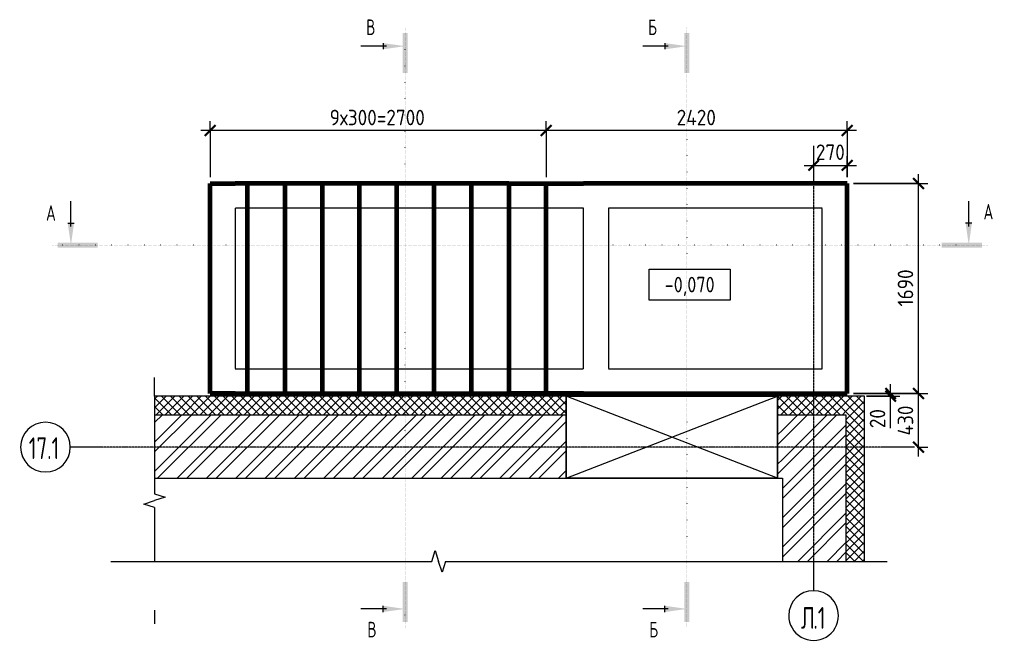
# Model space of a CAD drawing. Header units: millimetres. Extents: x -35908 to 28329, y -4005 to 79343.
# Drawn here: x -15056 to -7234, y 74342 to 79343 of the extents above; entities that cross this region are included whole.
import ezdxf

# ---------------------------------------------------------------- set-up
doc = ezdxf.new("R2010")
doc.units = ezdxf.units.MM
for name, pattern in [('01 Штриховая _4 мм_', [6, 3.5, -2.5]), ('02 Штрихпунктирная _20 мм_', [25, 20, -2.5, 0, -2.5]), ('04 Пунктир 10мм', [10, 0, -10])]:
    doc.linetypes.add(name, pattern=pattern)
for name, color, linetype, lineweight in [('AA_Dim', 7, 'Continuous', 9), ('AA_Dim-50', 7, 'Continuous', 9), ('AA_Oformlenie', 7, 'Continuous', 9), ('AA_Razrez', 7, 'Continuous', 9), ('AA_Vinoska', 7, 'Continuous', 9), ('AA_Visotnaya otmetka', 7, 'Continuous', 9), ('AF_Stena', 7, 'Continuous', 9), ('Оси', 7, 'Continuous', 9)]:
    doc.layers.add(name, color=color, linetype=linetype, lineweight=lineweight)
for name, color, linetype, lineweight, true_color in [('AF_Okno', 7, 'Continuous', 20, 0xff9d3c), ('AF_Perekritie', 7, 'Continuous', 60, 0x006a35), ('AF_Perekritie_Опалубка', 7, 'Continuous', 60, 0x006a35), ('AF_Stena_Опалубка', 7, 'Continuous', 20, 0x0063c6), ('KR_Fundament', 7, 'Continuous', 20, 0x804000)]:
    doc.layers.add(name, color=color, linetype=linetype, lineweight=lineweight, true_color=true_color)
doc.styles.add('ISOCPEUR', font='isocpeur.TTF', dxfattribs={"width": 0.7, "height": 125})
doc.styles.add('ISOCPEUR_1', font='isocpeur.TTF', dxfattribs={"width": 0.9, "height": 125})
doc.styles.add('ISOCPEUR_2', font='isocpeur.TTF', dxfattribs={"width": 0.85, "height": 125})
doc.styles.add('ISOCPEUR_3', font='isocpeur.TTF', dxfattribs={"width": 0.7, "height": 175})
doc.dimstyles.new('00_Точн_3_знака__прозр_', dxfattribs={"dimscale": 304.8, "dimtxt": 125.344371, "dimasz": 0.278871, "dimexe": 0.246063, "dimexo": 0.164042, "dimgap": 0.016404, "dimtad": 1, "dimdec": 3, "dimrnd": 0.001, "dimdsep": 46, "dimtxsty": 'ISOCPEUR_1', "dimblk1": 'OBLIQUE', "dimblk2": 'OBLIQUE', "dimsah": 1, "dimcen": 0.09, "dimdle": 0.246063, "dimazin": 0, "dimtfac": 1, "dimtdec": 4, "dimtix": 1, "dimtmove": 0, "dimatfit": 3, "dimfxl": 1, "dimtvp": 1, "dimtolj": 1, "dimtzin": 0, "dimlwd": 18, "dimlwe": 18, "dimarcsym": 2})
doc.dimstyles.new('00_Точн_3_знака__прозр__1', dxfattribs={"dimscale": 304.8, "dimtxt": 125.344371, "dimasz": 0.278871, "dimexe": 0.246063, "dimexo": 0.164042, "dimgap": 0.016404, "dimtad": 1, "dimdec": 3, "dimrnd": 0.001, "dimdsep": 46, "dimtxsty": 'ISOCPEUR_1', "dimblk1": 'OBLIQUE', "dimblk2": 'OBLIQUE', "dimsah": 1, "dimcen": 0.09, "dimdle": 0.246063, "dimazin": 0, "dimtfac": 1, "dimtdec": 4, "dimtix": 1, "dimtmove": 1, "dimatfit": 3, "dimfxl": 1, "dimtvp": 1, "dimtolj": 1, "dimtzin": 0, "dimlwd": 18, "dimlwe": 18, "dimarcsym": 2})
pattern_1 = [(45, (-44654.385, 0), (-35.35534, 35.35534), []), (135, (-44654.385, 0), (-35.35534, -35.35534), [])]
pattern_2 = [(45, (-44654.38, 0), (-117.8662, 117.8662), []), (45, (-44575.8, 0), (-117.8662, 117.8662), [])]

# ---------------------------------------------------------------- blocks, each defined once
blk = doc.blocks.new('231_Отверстие прямоугольное _Окно_Стена_ - Проем сущ_-3854812-План на отм_ 0_000 Опл')
at = {"layer": 'AA_Oformlenie', "lineweight": 20}
for p, q in [((975, 330), (-725, 330)), ((-725, 330), (-725, -330)), ((-725, -330), (-725, 330)), ((-725, 330), (975, 330)), ((975, -330), (-725, 330)), ((-725, -330), (975, 330)), ((975, -330), (975, 330)), ((975, -330), (975, 330)), ((-725, -330), (975, -330)), ((975, -330), (-725, -330))]:
    blk.add_line(p, q, dxfattribs=at)
at = {"layer": 'AF_Okno', "color": 7}
for p, q in [((-385, 330), (975, 330)), ((635, -330), (-725, -330))]:
    blk.add_line(p, q, dxfattribs=at)
blk = doc.blocks.new('Ktcnybwf - Лестница-3686718-План на отм_ 0_000 Опл')
at = {"layer": 'AF_Perekritie'}
for p, q in [((-35480.1, 78025), (-35280.1, 78025)), ((-35480.1, 76335), (-35480.1, 78025)), ((-33080.1, 78025), (-35280.1, 78025)), ((-35180.1, 76335), (-35180.1, 78025)), ((-34880.1, 78025), (-34880.1, 76335)), ((-34580.1, 78025), (-34580.1, 76335)), ((-34280.1, 76335), (-34280.1, 78025)), ((-33980.1, 76335), (-33980.1, 78025)), ((-33680.1, 76335), (-33680.1, 78025)), ((-33380.1, 76335), (-33380.1, 78025)), ((-33080.1, 78025), (-32780.1, 78025)), ((-33080.1, 78025), (-33080.1, 76335)), ((-32780.1, 78025), (-32480.1, 78025)), ((-32780.1, 76335), (-32780.1, 78025)), ((-35280.1, 76335), (-35480.1, 76335)), ((-35280.1, 76335), (-33080.1, 76335)), ((-32780.1, 76335), (-33080.1, 76335)), ((-32480.1, 76335), (-32780.1, 76335))]:
    blk.add_line(p, q, dxfattribs=at)
blk = doc.blocks.new('011_ЛинияОбрыва _ЭлУзла_Линия_ - Тип 1-3854818-План на отм_ 0_000 Опл')
at = {"layer": 'AA_Oformlenie'}
for p, q in [((0, 0), (785, 0)), ((896.3, 0), (1328.5, 0))]:
    blk.add_line(p, q, dxfattribs=at)
blk = doc.blocks.new('011_ЛинияОбрыва _ЭлУзла_Линия_ - Тип 1-3854820-План на отм_ 0_000 Опл')
at = {"layer": 'AA_Oformlenie'}
for p, q in [((821, 0), (3400, 0)), ((3511.3, 0), (6910, 0))]:
    blk.add_line(p, q, dxfattribs=at)
blk = doc.blocks.new('Разрез - Номер узла_ сзади-394133-План на отм_ 0_000 Опл')
at = {"layer": 'AA_Razrez'}
for points in [[(7.33, 0.4), (7.33, -0.39), (0.87, -0.39), (0.87, 0.4)], [(3.5, -3.53), (2.5, -3.53), (3, 0)]]:
    blk.add_hatch(color=256, dxfattribs=at).paths.add_polyline_path(points)
for p, q in [((3, -3), (3, -7.1)), ((2.5, -3.53), (3.5, -3.53))]:
    blk.add_line(p, q, dxfattribs=at)
blk = doc.blocks.new('Разрез - Номер узла_ спереди-394134-План на отм_ 0_000 Опл')
at = {"layer": 'AA_Razrez'}
for points in [[(7.33, 0.4), (7.33, -0.39), (0.87, -0.39), (0.87, 0.4)], [(3.5, -3.53), (2.5, -3.53), (3, 0)]]:
    blk.add_hatch(color=256, dxfattribs=at).paths.add_polyline_path(points)
for p, q in [((3, -3), (3, -7.1)), ((2.5, -3.53), (3.5, -3.53))]:
    blk.add_line(p, q, dxfattribs=at)
blk = doc.blocks.new('DIMBLOCK20-План на отм_ 0_000 Опл')
at = {"layer": 'AA_Dim-50', "color": 30, "lineweight": 30, "true_color": 0xff8000, "transparency": 16777216}
for p, q in [((-7828.8, 76335), (-7871.3, 76377.5)), ((-7828.8, 76335), (-7786.3, 76292.5)), ((-7828.8, 75905), (-7871.3, 75947.5)), ((-7828.8, 75905), (-7786.3, 75862.5))]:
    blk.add_line(p, q, dxfattribs=at)
at = {"layer": 'AA_Dim-50', "color": 30, "lineweight": 18, "true_color": 0xff8000, "transparency": 16777216}
for p, q in [((-8352.3, 76335), (-7753.8, 76335)), ((-7828.8, 76335), (-8352.3, 76335)), ((-7828.8, 75830), (-7828.8, 76335)), ((-7838.9, 75905), (-7753.8, 75905)), ((-7828.8, 75905), (-7838.9, 75905))]:
    blk.add_line(p, q, dxfattribs=at)
at = {"layer": 'AA_Dim-50', "color": 0, "lineweight": 18, "transparency": 16777216, "insert": (-7996.6, 75998.2), "char_height": 125, "width": 292.313, "attachment_point": 1, "rotation": 90, "line_spacing_factor": 1.135194, "style": 'ISOCPEUR_1'}
blk.add_mtext('430', dxfattribs=at)
blk = doc.blocks.new('_Oblique')
at = {"color": 0, "linetype": 'ByBlock', "lineweight": -2}
blk.add_line((-0.5, -0.5), (0.5, 0.5), dxfattribs=at)
blk = doc.blocks.new('DIMBLOCK21-План на отм_ 0_000 Опл')
at = {"layer": 'AA_Dim-50', "color": 30, "lineweight": 30, "true_color": 0xff8000, "transparency": 16777216}
for p, q in [((-7828.8, 78025), (-7871.3, 78067.5)), ((-7828.8, 78025), (-7786.3, 77982.5)), ((-7828.8, 76335), (-7871.3, 76377.5)), ((-7828.8, 76335), (-7786.3, 76292.5))]:
    blk.add_line(p, q, dxfattribs=at)
at = {"layer": 'AA_Dim-50', "color": 30, "lineweight": 18, "true_color": 0xff8000, "transparency": 16777216}
for p, q in [((-7828.8, 76335), (-7828.8, 78100)), ((-8352.3, 78025), (-7753.8, 78025)), ((-7828.8, 78025), (-8352.3, 78025)), ((-8352.3, 76335), (-7753.8, 76335)), ((-7828.8, 76335), (-8352.3, 76335))]:
    blk.add_line(p, q, dxfattribs=at)
at = {"layer": 'AA_Dim-50', "color": 0, "lineweight": 18, "transparency": 16777216, "insert": (-7996.6, 77035.7), "char_height": 125, "width": 346.234, "attachment_point": 1, "rotation": 90, "line_spacing_factor": 1.135194, "style": 'ISOCPEUR_1'}
blk.add_mtext('1690', dxfattribs=at)
blk = doc.blocks.new('DIMBLOCK22-План на отм_ 0_000 Опл')
at = {"layer": 'AA_Dim-50', "color": 30, "lineweight": 18, "true_color": 0xff8000, "transparency": 16777216}
for p, q in [((-10822.3, 78449.3), (-10822.3, 78524.3)), ((-8402.3, 78449.3), (-8402.3, 78524.3)), ((-8327.3, 78449.3), (-10822.3, 78449.3)), ((-10822.3, 78449.3), (-10822.3, 78075)), ((-8402.3, 78449.3), (-8402.3, 78075))]:
    blk.add_line(p, q, dxfattribs=at)
at = {"layer": 'AA_Dim-50', "color": 30, "lineweight": 30, "true_color": 0xff8000, "transparency": 16777216}
for p, q in [((-10822.3, 78449.3), (-10779.8, 78491.8)), ((-8402.3, 78449.3), (-8359.8, 78491.8)), ((-10822.3, 78449.3), (-10864.8, 78406.8)), ((-8402.3, 78449.3), (-8444.8, 78406.8))]:
    blk.add_line(p, q, dxfattribs=at)
at = {"layer": 'AA_Dim-50', "color": 0, "lineweight": 18, "transparency": 16777216, "insert": (-9773.1, 78617.1), "char_height": 125, "width": 385.966, "attachment_point": 1, "line_spacing_factor": 1.135194, "style": 'ISOCPEUR_1'}
blk.add_mtext('2420', dxfattribs=at)
blk = doc.blocks.new('_None')
blk = doc.blocks.new('DIMBLOCK23-План на отм_ 0_000 Опл')
at = {"layer": 'AA_Dim-50', "color": 30, "lineweight": 18, "true_color": 0xff8000, "transparency": 16777216}
for p, q in [((-13522.3, 78449.3), (-13522.3, 78524.3)), ((-10822.3, 78449.3), (-10822.3, 78524.3)), ((-10822.3, 78449.3), (-13597.3, 78449.3)), ((-13522.3, 78449.3), (-13522.3, 78075)), ((-10822.3, 78449.3), (-10822.3, 78075))]:
    blk.add_line(p, q, dxfattribs=at)
at = {"layer": 'AA_Dim-50', "color": 30, "lineweight": 30, "true_color": 0xff8000, "transparency": 16777216}
for p, q in [((-13522.3, 78449.3), (-13479.8, 78491.8)), ((-10822.3, 78449.3), (-10779.8, 78491.8)), ((-13522.3, 78449.3), (-13564.8, 78406.8)), ((-10822.3, 78449.3), (-10864.8, 78406.8))]:
    blk.add_line(p, q, dxfattribs=at)
at = {"layer": 'AA_Dim-50', "color": 0, "lineweight": 18, "transparency": 16777216, "insert": (-12562.6, 78617.1), "char_height": 125, "width": 936.535, "attachment_point": 1, "line_spacing_factor": 1.135194, "style": 'ISOCPEUR_1'}
blk.add_mtext('9х300=2700', dxfattribs=at)
blk = doc.blocks.new('DIMBLOCK24-План на отм_ 0_000 Опл')
at = {"layer": 'AA_Dim-50', "color": 30, "lineweight": 30, "true_color": 0xff8000, "transparency": 16777216}
for p, q in [((-8053.2, 76335), (-8095.7, 76377.5)), ((-8053.2, 76315), (-8095.7, 76357.5)), ((-8053.2, 76335), (-8010.7, 76292.5)), ((-8053.2, 76315), (-8010.7, 76272.5))]:
    blk.add_line(p, q, dxfattribs=at)
at = {"layer": 'AA_Dim-50', "color": 30, "lineweight": 18, "true_color": 0xff8000, "transparency": 16777216}
for p, q in [((-8053.2, 76240), (-8053.2, 76410)), ((-8352.3, 76335), (-7978.2, 76335)), ((-8053.2, 76335), (-8352.3, 76335)), ((-8247.3, 76315), (-7978.2, 76315)), ((-8053.2, 76315), (-8247.3, 76315)), ((-8053.2, 76263.1), (-8053.2, 76325)), ((-8053.2, 76057), (-8053.2, 76263.1))]:
    blk.add_line(p, q, dxfattribs=at)
at = {"layer": 'AA_Dim-50', "color": 0, "lineweight": 18, "transparency": 16777216, "insert": (-8221, 76057), "char_height": 125, "width": 187.307, "attachment_point": 1, "rotation": 90, "line_spacing_factor": 1.135194, "style": 'ISOCPEUR_1'}
blk.add_mtext('20', dxfattribs=at)
blk = doc.blocks.new('Высотные отметки - Рамка вверх-400294-План на отм_ 0_000 Опл')
at = {"layer": 'AA_Vinoska'}
for p, q in [((-13, 0), (-13, 5)), ((-13, 5), (0, 5)), ((0, 5), (0, 0)), ((0, 0), (-13, 0))]:
    blk.add_line(p, q, dxfattribs=at)
blk = doc.blocks.new('Ось сетки - d_4мм-2765513-План на отм_ 0_000 Опл')
at = {"layer": 'Оси', "color": 12, "true_color": 0xc80000}
for start, end in [(360, 180), (360, 180), (180, 360), (180, 360)]:
    blk.add_arc((0, 0), 4, start, end, dxfattribs=at)
blk = doc.blocks.new('DIMBLOCK25-План на отм_ 0_000 Опл')
at = {"layer": 'AA_Dim-50', "color": 30, "lineweight": 18, "true_color": 0xff8000, "transparency": 16777216}
for p, q in [((-8402.3, 78075), (-8402.3, 78245.1)), ((-8747.3, 78170.1), (-8327.3, 78170.1)), ((-8672.3, 78180.2), (-8672.3, 78095.1)), ((-8672.3, 78170.1), (-8672.3, 78180.2)), ((-8402.3, 78170.1), (-8402.3, 78075))]:
    blk.add_line(p, q, dxfattribs=at)
at = {"layer": 'AA_Dim-50', "color": 30, "lineweight": 30, "true_color": 0xff8000, "transparency": 16777216}
for p, q in [((-8672.3, 78170.1), (-8714.8, 78127.6)), ((-8672.3, 78170.1), (-8629.8, 78212.6)), ((-8402.3, 78170.1), (-8444.8, 78127.6)), ((-8402.3, 78170.1), (-8359.8, 78212.6))]:
    blk.add_line(p, q, dxfattribs=at)
at = {"layer": 'AA_Dim-50', "color": 0, "lineweight": 18, "transparency": 16777216, "insert": (-8654.4, 78338), "char_height": 125, "width": 280.961, "attachment_point": 1, "line_spacing_factor": 1.135194, "style": 'ISOCPEUR_1'}
blk.add_mtext('270', dxfattribs=at)

msp = doc.modelspace()

# ---------------------------------------------------------------- hatches: boundary and pattern name
at = {"layer": 'AF_Stena'}
h = msp.add_hatch(dxfattribs=at)
h.set_pattern_fill('FP_4', color=256, style=0, pattern_type=2)
h.set_pattern_definition(pattern_1)
h.paths.add_polyline_path([(-8922.3291, 76165), (-8412.3291, 76165), (-8412.3291, 76315), (-8962.3291, 76315), (-8962.3291, 76165)])
h.paths.add_polyline_path([(-10662.3291, 76165), (-10662.3291, 76315), (-13970.7078, 76315), (-13970.7078, 76165), (-11033.7117, 76165)])
h = msp.add_hatch(dxfattribs=at)
h.set_pattern_fill('FP_4', color=256, style=0, pattern_type=2)
h.set_pattern_definition(pattern_1)
h.paths.add_polyline_path([(-8298.2833, 74986.5267), (-8262.3291, 74986.5267), (-8262.3291, 76315), (-8412.3291, 76315), (-8412.3291, 74986.5267)])
h = msp.add_hatch(dxfattribs=at)
h.set_pattern_fill('FP_5', color=256, style=0, pattern_type=2)
h.set_pattern_definition(pattern_2)
h.paths.add_polyline_path([(-13970.7078, 75655), (-10662.3291, 75655), (-10662.3291, 76165), (-13970.7078, 76165), (-13970.7078, 75826.1901)])
h.paths.add_polyline_path([(-8922.3291, 75655), (-8922.3291, 76165), (-8962.3291, 76165), (-8962.3291, 75655)])
h = msp.add_hatch(dxfattribs=at)
h.set_pattern_fill('FP_5', color=256, style=0, pattern_type=2)
h.set_pattern_definition(pattern_2)
h.paths.add_polyline_path([(-8594.5201, 74986.5267), (-8412.3291, 74986.5267), (-8412.3291, 76165), (-8922.3291, 76165), (-8922.3291, 74986.5267)])

# ---------------------------------------------------------------- linework, layer by layer
at = {"layer": 'AA_Razrez', "color": 7, "linetype": '04 Пунктир 10мм', "true_color": 0xffffff}
for p, q in [((-11956.8075, 74453.9976), (-11956.8075, 79278.1261)), ((-9690.8416, 79278.1261), (-9690.8416, 74453.9976)), ((-7275.1907, 77527.6754), (-14792.7143, 77527.6754))]:
    msp.add_line(p, q, dxfattribs=at)
at = {"layer": 'AA_Vinoska'}
for p, q in [((-13970.7078, 76315), (-13970.7078, 76465)), ((-13970.7078, 75530), (-13884.1052, 75502.5)), ((-13884.1052, 75502.5), (-13970.7078, 75475)), ((-14057.3579, 75446.8457), (-13970.7078, 75475)), ((-13970.7078, 75418.6913), (-14057.3579, 75446.8457)), ((-11742.3291, 74986.5267), (-11714.8291, 75073.1293)), ((-11714.8291, 75073.1293), (-11687.3291, 74986.5267)), ((-11659.1748, 74899.8766), (-11687.3291, 74986.5267)), ((-11631.0205, 74986.5267), (-11659.1748, 74899.8766)), ((-8232.3291, 74986.5267), (-8082.3291, 74986.5267)), ((-13970.7078, 74594.6639), (-13970.7078, 74485))]:
    msp.add_line(p, q, dxfattribs=at)
at = {"layer": 'AF_Perekritie_Опалубка'}
for p, q in [((-8402.3291, 78025), (-10522.3291, 78025)), ((-8402.3291, 76335), (-8402.3291, 78025)), ((-10522.3291, 76335), (-8402.3291, 76335))]:
    msp.add_line(p, q, dxfattribs=at)
at = {"layer": 'AF_Stena', "linetype": '01 Штриховая _4 мм_', "lineweight": 20}
for p, q in [((-13322.3291, 78024.5), (-13522.3291, 78024.5)), ((-13322.3291, 78024.5), (-13322.3291, 78025)), ((-13315.1156, 77825), (-13322.3291, 77825)), ((-13322.3291, 77825), (-13322.3291, 76535)), ((-10575.1156, 77825), (-13315.1156, 77825)), ((-10522.3291, 77825), (-10575.1156, 77825)), ((-8602.3291, 77825), (-10322.3291, 77825)), ((-10322.3291, 77825), (-10322.3291, 76535)), ((-8602.3291, 76535), (-8602.3291, 77825)), ((-13322.3291, 76535), (-13315.1156, 76535)), ((-13315.1156, 76535), (-10575.1156, 76535)), ((-10575.1156, 76535), (-10522.3291, 76535)), ((-10322.3291, 76535), (-8602.3291, 76535)), ((-13322.3291, 76335.5), (-13522.3291, 76335.5)), ((-13322.3291, 76335), (-13322.3291, 76335.5))]:
    msp.add_line(p, q, dxfattribs=at)
at = {"layer": 'AF_Stena_Опалубка'}
for p, q in [((-13522.3291, 76335.5), (-13522.3291, 78024.5)), ((-13322.3291, 78025), (-13315.1156, 78025)), ((-13315.1156, 78025), (-10575.1156, 78025)), ((-10575.1156, 78025), (-10522.3291, 78025)), ((-10522.3291, 78025), (-8602.3291, 78025)), ((-8402.3291, 78025), (-8602.3291, 78025)), ((-8402.3291, 78025), (-8402.3291, 76335)), ((-10522.3291, 76535), (-10522.3291, 77825)), ((-10662.3291, 76315), (-13970.7078, 76315)), ((-13315.1156, 76335), (-13322.3291, 76335)), ((-10575.1156, 76335), (-13315.1156, 76335)), ((-10662.3291, 75655), (-10662.3291, 76315)), ((-10662.3291, 76315), (-8962.3291, 76315)), ((-10522.3291, 76335), (-10575.1156, 76335)), ((-8602.3291, 76335), (-10522.3291, 76335)), ((-8922.3291, 76315), (-8962.3291, 76315)), ((-8962.3291, 76315), (-8962.3291, 75655)), ((-8412.3291, 76315), (-8922.3291, 76315)), ((-8602.3291, 76335), (-8402.3291, 76335)), ((-8262.3291, 76315), (-8412.3291, 76315)), ((-8262.3291, 74986.5267), (-8262.3291, 76315)), ((-13970.7078, 75655), (-10662.3291, 75655)), ((-8962.3291, 75655), (-10662.3291, 75655)), ((-8962.3291, 75655), (-8922.3291, 75655)), ((-8922.3291, 75655), (-8922.3291, 74986.5267))]:
    msp.add_line(p, q, dxfattribs=at)
at = {"layer": 'AF_Stena_Опалубка', "color": 7}
for p, q in [((-13970.7078, 76165), (-10662.3291, 76165)), ((-8962.3291, 76165), (-8922.3291, 76165)), ((-8922.3291, 76165), (-8412.3291, 76165)), ((-8412.3291, 76165), (-8412.3291, 74986.5267))]:
    msp.add_line(p, q, dxfattribs=at)
at = {"layer": 'KR_Fundament', "color": 7, "linetype": '01 Штриховая _4 мм_', "lineweight": 9}
for p, q in [((-10575.1156, 77825), (-13322.3291, 77825)), ((-13322.3291, 77825), (-13322.3291, 76535)), ((-10522.3291, 77825), (-10575.1156, 77825)), ((-8602.3291, 77825), (-10322.3291, 77825)), ((-10322.3291, 77825), (-10322.3291, 76535)), ((-8602.3291, 76535), (-8602.3291, 77825)), ((-13322.3291, 76535), (-10575.1156, 76535)), ((-10575.1156, 76535), (-10522.3291, 76535)), ((-10322.3291, 76535), (-8602.3291, 76535))]:
    msp.add_line(p, q, dxfattribs=at)
at = {"layer": 'KR_Fundament'}
msp.add_line((-10522.3291, 76535), (-10522.3291, 77825), dxfattribs=at)
at = {"layer": 'Оси'}
for p, q in [((-8672.3291, 78327.4476), (-8672.3291, 78077.4476)), ((-14397.2164, 75905), (-14647.2164, 75905)), ((-7861.1035, 75905), (-8111.1035, 75905)), ((-8672.3291, 75000.6518), (-8672.3291, 74750.6518))]:
    msp.add_line(p, q, dxfattribs=at)
at = {"layer": 'Оси', "linetype": '02 Штрихпунктирная _20 мм_'}
for p, q in [((-8672.3291, 78077.4476), (-8672.3291, 75000.6518)), ((-8111.1035, 75905), (-14397.2164, 75905))]:
    msp.add_line(p, q, dxfattribs=at)

# ---------------------------------------------------------------- block references
at = {"layer": 'AA_Oformlenie', "rotation": 270.0000000000002}
msp.add_blockref('011_ЛинияОбрыва _ЭлУзла_Линия_ - Тип 1-3854818-План на отм_ 0_000 Опл', (-13970.7078, 76315), dxfattribs=at)
at = {"layer": 'AA_Oformlenie'}
msp.add_blockref('011_ЛинияОбрыва _ЭлУзла_Линия_ - Тип 1-3854820-План на отм_ 0_000 Опл', (-15142.3291, 74986.5267), dxfattribs=at)
at = {"layer": 'AA_Razrez', "xscale": 49.99999999999998, "yscale": 49.99999999999998, "zscale": 49.99999999999998}
for p, rotation in [((-11956.8075, 79278.1261), 269.9999999999998), ((-9690.8416, 79278.1261), 269.9999999999996), ((-7275.1907, 77527.6754), 180)]:
    msp.add_blockref('Разрез - Номер узла_ спереди-394134-План на отм_ 0_000 Опл', p, dxfattribs=dict(at, rotation=rotation))
at = {"layer": 'AA_Razrez', "extrusion": (0, 0, -1), "xscale": 49.99999999999998, "yscale": 49.99999999999998, "zscale": 49.99999999999998}
for p, rotation in [((14792.7143, 77527.6754), 180), ((11956.8075, 74453.9976), 90.00000000000001), ((9690.8416, 74453.9976), 90.00000000000053)]:
    msp.add_blockref('Разрез - Номер узла_ сзади-394133-План на отм_ 0_000 Опл', p, dxfattribs=dict(at, rotation=rotation))
at = {"layer": 'AA_Vinoska', "xscale": 49.99999999999998, "yscale": 49.99999999999998, "zscale": 49.99999999999998}
msp.add_blockref('Высотные отметки - Рамка вверх-400294-План на отм_ 0_000 Опл', (-9344.4358, 77086.1461), dxfattribs=at)
at = {"layer": 'AF_Okno', "color": 7}
msp.add_blockref('231_Отверстие прямоугольное _Окно_Стена_ - Проем сущ_-3854812-План на отм_ 0_000 Опл', (-9937.3291, 75985), dxfattribs=at)
at = {"layer": 'AF_Perekritie_Опалубка'}
msp.add_blockref('Ktcnybwf - Лестница-3686718-План на отм_ 0_000 Опл', (21957.7325, 0), dxfattribs=at)
at = {"layer": 'Оси', "color": 12, "true_color": 0xc80000, "xscale": 49.99999999999998, "yscale": 49.99999999999998, "zscale": 49.99999999999998}
for p, rotation in [((-14847.2164, 75905), 89.99999999999964), ((-8672.3291, 74550.6518), 180)]:
    msp.add_blockref('Ось сетки - d_4мм-2765513-План на отм_ 0_000 Опл', p, dxfattribs=dict(at, rotation=rotation))

# ---------------------------------------------------------------- texts
at = {"layer": 'AA_Razrez', "char_height": 125, "attachment_point": 1, "style": 'ISOCPEUR'}
for s, insert, width in [('\\fISOCPEUR|b0|i0|c204|p34|;\\W.7;В', (-12269.351, 79342.8568), 84.177187), ('\\fISOCPEUR|b0|i0|c204|p34|;\\W.7;Б', (-10003.3851, 79342.8568), 84.177187), ('\\fISOCPEUR|b0|i0|c204|p34|;\\W.7;А', (-14842.5605, 77850.2412), 95.400812), ('\\fISOCPEUR|b0|i0|c204|p34|;\\W.7;А', (-7306.5445, 77859.8283), 95.400812), ('\\fISOCPEUR|b0|i0|c204|p34|;\\W.7;В', (-12259.7639, 74500.2357), 84.177187), ('\\fISOCPEUR|b0|i0|c204|p34|;\\W.7;Б', (-9993.798, 74500.2357), 84.177187)]:
    msp.add_mtext(s, dxfattribs=dict(at, insert=insert, width=width))
at = {"layer": 'AA_Visotnaya otmetka', "color": 7, "insert": (-9869.3519, 77273.986), "char_height": 125, "width": 479.798668, "attachment_point": 1, "line_spacing_factor": 1.135194, "style": 'ISOCPEUR_2'}
msp.add_mtext('-0,070', dxfattribs=at)
at = {"layer": 'Оси', "char_height": 175, "attachment_point": 1, "style": 'ISOCPEUR_3'}
for s, insert, width in [('17.1', (-14981.1549, 75983.5763), 300.231969), ('\\fISOCPEUR|b0|i0|c204|p34|;\\W.7;Л', (-8774.2888, 74619.2549), 120.653969), ('.1', (-8674.7393, 74619.2549), 120.653969)]:
    msp.add_mtext(s, dxfattribs=dict(at, insert=insert, width=width))

# ---------------------------------------------------------------- dimensions: what is measured, and where the dimension line sits
at = {"layer": 'AA_Dim', "color": 30, "lineweight": 18, "true_color": 0xff8000}
for base, p1, p2, text, override, picture, middle in [((-13522.3291, 78449.2535), (-10822.3291, 78025), (-13522.3291, 78025), '9х300=2700', {"dimpost": '<>', "dimblk1": 'None', "dimblk2": 'None', "dimsah": 1, "dimfxl": 2700}, 'DIMBLOCK23-План на отм_ 0_000 Опл', (-12172.3291, 78516.7535)), ((-10822.3291, 78449.2535), (-8402.3291, 78025), (-10822.3291, 78025), '2420', {"dimpost": '<>', "dimblk1": 'None', "dimblk2": 'None', "dimsah": 1, "dimfxl": 2420}, 'DIMBLOCK22-План на отм_ 0_000 Опл', (-9612.3291, 78516.7535))]:
    dim = msp.add_linear_dim(base=base, p1=p1, p2=p2, text=text, dimstyle='00_Точн_3_знака__прозр_', override=override, dxfattribs=at)
    dim.commit()
    dim.dimension.update_dxf_attribs({"geometry": picture, "text_midpoint": middle})
dim = msp.add_linear_dim(base=(-8402.3291, 78170.1267), p1=(-8672.3291, 78230.2308), p2=(-8402.3291, 78025), dimstyle='00_Точн_3_знака__прозр_', override={"dimpost": '<>', "dimfxl": 339.14553}, dxfattribs=at)
dim.commit()
dim.dimension.update_dxf_attribs({"geometry": 'DIMBLOCK25-План на отм_ 0_000 Опл', "text_midpoint": (-8537.3291, 78237.6267)})
for base, p1, p2, override, picture, middle in [((-7828.8092, 78025), (-8402.3291, 76335), (-8402.3291, 78025), {"dimpost": '<>', "dimfxl": 1690}, 'DIMBLOCK21-План на отм_ 0_000 Опл', (-7896.3092, 77180)), ((-7828.8092, 76335), (-7888.9133, 75905), (-8402.3291, 76335), {"dimpost": '<>', "dimfxl": 669.69834}, 'DIMBLOCK20-План на отм_ 0_000 Опл', (-7896.3092, 76120))]:
    dim = msp.add_linear_dim(base=base, p1=p1, p2=p2, angle=90, dimstyle='00_Точн_3_знака__прозр_', override=override, dxfattribs=at)
    dim.commit()
    dim.dimension.update_dxf_attribs({"geometry": picture, "text_midpoint": middle})
dim = msp.add_linear_dim(base=(-8053.1683, 76335), p1=(-8297.2801, 76315), p2=(-8402.3291, 76335), angle=90, dimstyle='00_Точн_3_знака__прозр__1', override={"dimpost": '<>', "dimfxl": 106.93599}, dxfattribs=at)
dim.commit()
dim.dimension.update_dxf_attribs({"geometry": 'DIMBLOCK24-План на отм_ 0_000 Опл', "text_midpoint": (-8137.6747, 76150.6797), "dimtype": 160, "text_rotation": 90})

doc.saveas('drawing.dxf')
